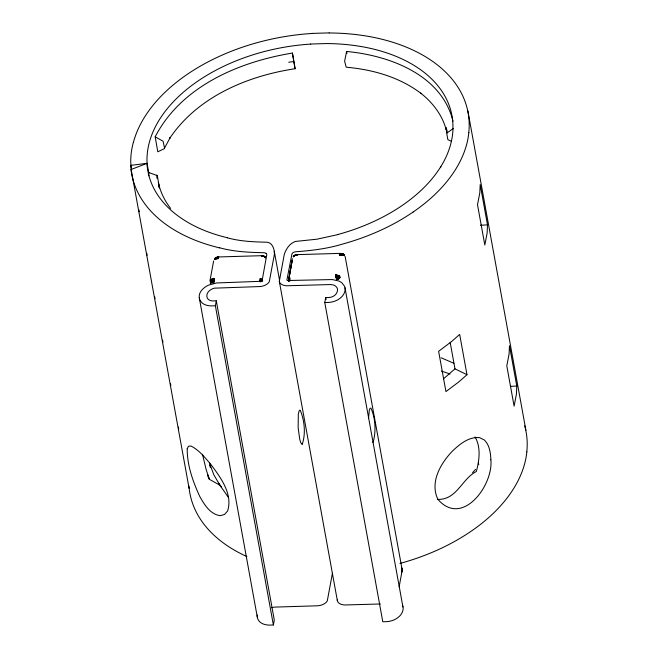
<?xml version="1.0" encoding="UTF-8"?>
<svg xmlns="http://www.w3.org/2000/svg" width="658" height="658" viewBox="0 0 658 658"><rect width="100%" height="100%" fill="white"/><g stroke="black" fill="none" stroke-linecap="round" stroke-linejoin="round"><path stroke-width="0.99" d="M214.146 281.369L214.138 282.307L213.2 280.382L214.434 278.663L214.146 281.369L212.756 281.279L211.473 282.932L214.195 280.448L212.526 280.119L212.156 278.992L214.434 278.663L213.389 281.353M260.872 281.056L260.017 280.218L262.188 281.172L260.009 281.024L260.897 281.772L260.987 278.984L260.149 278.655L260.042 281.846L261.596 281.106L261.777 278.885L262.197 280.76L261.637 279.971L262.665 280.826L261.777 278.885M288.878 278.087L288.508 281.246L288.533 279.189L289.356 277.487L288.484 281.196M288.763 281.484L289.759 280.144L289.898 277.775L288.319 280.629L292.185 260.494L289.487 275.587M401.66 572.419L402.112 570.001L401.701 568.413L401.948 571.703L399.143 586.804M345.137 256.464L401.906 568.372L401.75 571.884L401.775 569.022L401.841 570.774M368.57 418.003L369.286 410.321L370.002 408.396L370.882 408.026C375.512 418.184 376.154 431.311 373.185 442.069L372.741 442.258M289.759 280.144L289.133 280.218L289.767 279.337L288.426 280.283L289.249 278.153L289.158 280.941L289.791 280.974M402.104 570.437L402.054 570.922L401.701 568.413M288.467 279.987L288.426 280.505L288.706 279.732M213.76 279.51L213.653 280.44C215.084 279.42 212.18 278.507 211.308 279.337L212.23 281.122L214.434 278.663L210.593 280.423L211.276 281.739L213.208 282.29L213.11 283.253L212.427 282.192L212.756 281.279M340.638 254.983L339.553 254.202L339.388 254.959L342.728 255.444L342.209 253.873L340.063 253.379L297.564 254.63L294.702 255.246L293.221 256.579L296.33 254.753M289.175 278.827L289.816 278.548L288.451 280.958M402.054 570.922L402.079 570.108M437.619 499.422C456.981 499.957 461.628 479.016 476.326 471.523C479.361 460.329 481.097 447.284 475.035 436.896M332.43 573.217L327.306 600.803A8.71 5.494 -10.3 0 1 326.541 601.938A8.899 5.609 -10.3 0 1 325.759 602.72A9.302 5.864 -10.3 0 1 324.484 603.666L323.769 604.085A9.804 6.185 -10.3 0 1 322.173 604.809A10.01 6.317 -10.3 0 1 317.14 605.804L274.279 607.12L271.392 607.688M335.407 276.87L335.638 275.085L338.977 275.57L337.373 277.429L335.638 275.085L339.635 276.615L338.451 277.989L336.279 278.663L336.452 279.609L337.406 279.444L335.638 275.085L336.115 277.734L338.237 279.189L340.293 277.265L335.638 275.085L337.875 277.191L336.855 276.615L335.407 276.87L336.115 277.734L336.789 277.618M401.808 571.333L401.75 571.884L402.046 570.856M336.057 275.899L335.95 276.829L335.498 275.965L336.896 275.118M292.341 258.676L288.591 280.621M288.467 279.856L288.591 278.811M468.883 132.661L468.044 138.32A172.544 108.817 -10.3 0 1 464.49 151.307A170.488 107.525 -10.3 0 1 413.092 212.049M526.894 451.873L526.055 457.532A172.544 108.817 -10.3 0 1 522.501 470.519A170.496 107.525 -10.3 0 1 471.103 531.261A189.339 119.411 -10.3 0 1 456.52 540.366A170.924 107.797 -10.3 0 1 399.965 563.445M440.737 167.288L440.827 166.745M453.025 121.228C441.683 74.79 389.503 55.461 346.61 51.464L344.603 61.227L346.207 67.215C372.847 69.518 399.867 77.192 421.334 93.658L420.635 93.115C432.462 102.303 442.143 114.805 446.075 129.42M288.772 279.617L289.125 277.602M447.012 129.897L446.881 134.248L447.868 139.677L451.314 141.207M257.278 614.917A21.92 13.826 -10.3 0 0 257.229 616.094A20.76 13.094 -10.3 0 0 257.434 617.755A19.148 12.074 -10.3 0 0 257.739 618.791A18.21 11.482 -10.3 0 0 258.462 620.214A16.902 10.66 -10.3 0 0 259.458 621.489L259.852 621.876A15.521 9.788 -10.3 0 0 260.724 622.6A14.945 9.426 -10.3 0 0 262.238 623.513A14.41 9.089 -10.3 0 0 263.965 624.236A14.139 8.916 -10.3 0 0 269.541 625.1L273.383 624.993L215.372 305.789L216.285 300.813L213.258 300.903A6.522 4.112 -10.3 0 1 210.494 300.558A6.967 4.392 -10.3 0 1 209.334 300.064A7.402 4.672 -10.3 0 1 208.825 299.744A8.085 5.099 -10.3 0 1 208.15 299.168A9.015 5.683 -10.3 0 1 207.599 298.493A9.763 6.161 -10.3 0 1 207.311 297.984A10.602 6.687 -10.3 0 1 207.196 297.72A11.564 7.296 -10.3 0 1 207.007 297.145A12.609 7.954 -10.3 0 1 206.859 296.207L206.941 294.817A11.531 7.271 -10.3 0 1 207.55 293.049A10.882 6.868 -10.3 0 1 208.175 292.078A10.602 6.687 -10.3 0 1 210.502 289.915A9.681 6.111 -10.3 0 1 212.271 288.92A8.554 5.396 -10.3 0 1 213.381 288.475A7.378 4.655 -10.3 0 1 214.492 288.155L259.129 286.592A10.01 6.317 -10.3 0 0 264.171 285.597A9.804 6.185 -10.3 0 0 265.371 285.07A9.599 6.054 -10.3 0 0 266.482 284.453A9.302 5.864 -10.3 0 0 267.748 283.516A8.899 5.609 -10.3 0 0 268.53 282.726A8.71 5.494 -10.3 0 0 269.295 281.591L274.32 254.786C274.789 250.024 272.807 242.884 267.238 242.218C253.98 241.938 240.548 241.412 227.684 237.892M273.383 624.993L274.296 620.025L216.285 300.813M209.877 281.131L213.628 260.996M413.101 212.049A189.389 119.443 -10.3 0 1 398.509 221.162A170.932 107.805 -10.3 0 1 341.954 244.241C326.894 248.823 311.176 250.608 295.541 251.784A3.734 2.352 -10.3 0 0 293.55 252.368A3.783 2.385 -10.3 0 0 291.938 253.947L286.929 279.864L287.332 280.522L332.224 279.56L338.747 280.974A17.996 11.351 -10.3 0 1 340.449 281.871A18.613 11.737 -10.3 0 1 341.963 282.956L344.479 286.164A18.284 11.531 -10.3 0 1 344.998 287.801L403.148 608.173A18.416 11.614 -10.3 0 1 402.984 610.015L402.844 610.624A21.92 13.826 -10.3 0 1 402.211 612.384A20.76 13.094 -10.3 0 1 401.627 613.503A19.156 12.083 -10.3 0 1 400.533 615.074A17.733 11.186 -10.3 0 1 399.192 616.513L397.07 618.207A15.068 9.508 -10.3 0 1 395.261 619.293A14.427 9.097 -10.3 0 1 392.596 620.445A14.139 8.916 -10.3 0 1 386.633 621.645L382.791 621.769L324.781 302.557L325.718 297.589L328.745 297.498A6.522 4.112 -10.3 0 0 331.665 296.98A6.967 4.392 -10.3 0 0 333.022 296.413A7.402 4.672 -10.3 0 0 333.664 296.059A8.069 5.091 -10.3 0 0 334.272 295.656A8.924 5.634 -10.3 0 0 335.366 294.726A9.763 6.161 -10.3 0 0 335.613 294.463A10.824 6.827 -10.3 0 0 336.468 293.32A12.609 7.954 -10.3 0 0 336.97 292.366L337.406 290.968A11.531 7.271 -10.3 0 0 337.389 288.887A10.857 6.843 -10.3 0 0 336.551 287.159A10.429 6.58 -10.3 0 0 335.638 286.222A9.681 6.111 -10.3 0 0 334.223 285.325A8.554 5.396 -10.3 0 0 333.269 284.939L330.563 284.544L287.719 285.753A10.002 6.309 -10.3 0 1 283.376 285.169A9.804 6.185 -10.3 0 1 281.978 284.585A9.599 6.054 -10.3 0 1 281.089 284.026A9.302 5.864 -10.3 0 1 280.16 283.146A8.899 5.609 -10.3 0 1 279.543 282.134A8.71 5.494 -10.3 0 1 279.313 281.295L284.264 254.49C285.983 249.119 289.627 243.452 295.212 241.535A3.94 2.484 -10.3 0 1 295.993 241.387L317.049 239.175L337.735 234.643M295.088 68.728L292.423 53.059C238.895 61.844 181.263 86.313 155.173 136.831L157.805 151.792L164.196 148.724L170.192 137.555L169.739 138.303C197.507 96.899 247.268 75.909 295.088 68.728L292.423 53.059M216.655 257.344L218.176 258.536L217.37 258.01C213.792 258.462 218.086 255.896 218.176 258.536L215.906 258.857L218.176 258.536C219.813 256.102 216.186 257.327 215.906 258.857L215.051 259.211L216.005 258.504L218.176 258.536L217.913 257.048L215.75 257.689L214.895 258.438L216.153 257.591L214.385 259.68L215.75 257.903L218.851 256.949L261.349 255.699L263.85 256.061L265.347 257.007L263.126 255.839L262.287 255.715L262.254 256.349L261.522 255.896L261.703 256.332M133.253 142.564L131.978 148.239A172.544 108.817 -10.3 0 0 130.712 161.161L131.156 169.493L189.167 488.705L188.961 486.221M216.951 258.635L218.341 257.78M217.79 257.846L218.505 257.27L218.045 257.804M340.087 254.243L340.638 253.429L342.933 253.914L339.388 254.959L340.26 253.7L341.387 254.021L341.757 255.148L339.388 254.959L341.28 253.503L342.933 253.914M339.553 254.202L339.89 253.412L339.841 254.21M336.115 277.734L336.435 276.747M294.151 256.48L294.365 255.937L293.476 256.784L294.365 255.937M288.714 280.892L288.697 280.308M211.777 282.011L212.822 280.275L210.905 281.385L214.434 278.663L211.276 281.739L212.23 281.122M217.239 257.163L217.37 258.01M341.28 253.503L340.449 254.383M336.452 279.609L337.11 278.515M216.169 257.656L217.954 257.229L217.082 257.163M340.285 254.301L342.415 253.667L344.299 255.732L344.2 255.131L342.695 254.514L339.388 254.959L340.712 253.758L340.063 253.379M296.355 255.024L297.737 254.827L295.434 254.95L293.665 256.02M472.51 472.699L475.561 469.384M293.221 256.579L294.134 255.658M450.171 342.357L454.982 368.858L443.418 378.876M466.983 374.698L458.988 381.763L445.943 391.584L438.623 351.306L451.668 341.486L459.671 334.42L466.983 374.698L454.982 368.858M295.434 255.526L295.837 255.238L294.702 255.246M447.136 132.858L453.222 128.557M213.554 279.453L210.675 280.95L214.434 278.663M217.214 258.133L214.566 259.063L216.408 257.92L218.176 258.536M213.398 279.37L210.593 280.423L210.642 279.815L213.282 279.255M297.564 254.63L295.861 254.876M214.845 258.528L217.091 258.273M302.211 444.29C305.88 433.943 304.547 420.256 300.163 410.107L299.3 410.477L298.329 413.907L298.14 427.749L299.768 439.478L300.821 442.785L302.088 444.339M339.388 254.959L341.601 254.227L342.695 254.514M131.156 169.493L147.063 163.307L146.973 159.516A155.576 98.116 -10.3 0 1 148.108 147.836A155.461 98.05 -10.3 0 1 150.789 137.621A154.309 97.318 -10.3 0 1 310.708 44.102M215.199 258.709L217 258.446M341.296 253.593L344.299 255.732M213.217 279.124L211.308 279.337M288.714 62.263L293.484 61.556M218.851 256.949L217.913 257.048L217.559 257.92M338.977 275.57L336.748 275.48M480.373 225.25L487.496 224.871L487.126 233.055L484.823 245.006L477.511 204.728L479.814 192.786L480.184 184.602L487.496 224.871M510.682 386.345L516.785 386.024L516.415 394.208L514.112 406.159L506.792 365.881L509.095 353.938L509.465 345.754L516.785 386.024M311.867 33.41L329.14 32.9M310.708 44.028L326.335 43.568A154.309 97.318 -10.3 0 1 452.91 128.713M215.372 305.789L211.531 305.888A14.139 8.916 -10.3 0 1 205.354 304.819A14.402 9.08 -10.3 0 1 204.227 304.309A14.961 9.434 -10.3 0 1 202.713 303.387A15.521 9.788 -10.3 0 1 201.841 302.672L200.451 301.01A18.21 11.482 -10.3 0 1 199.942 300.073A19.14 12.066 -10.3 0 1 199.423 298.543A20.752 13.086 -10.3 0 1 199.218 296.881A21.928 13.826 -10.3 0 1 199.267 295.705L199.349 295.105A18.416 11.614 -10.3 0 1 199.884 293.246L200.451 292.062A18.284 11.531 -10.3 0 1 201.595 290.384L202.039 289.849A18.679 11.786 -10.3 0 1 203.034 288.829A18.868 11.902 -10.3 0 1 205.329 286.987A18.523 11.679 -10.3 0 1 208.635 285.103L216.457 282.973L261.481 281.279L262.106 280.695L266.761 254.802A3.816 2.41 -10.3 0 0 266.326 253.659L266.153 253.486M324.781 302.557L328.622 302.433A14.139 8.916 -10.3 0 0 334.585 301.232A14.41 9.089 -10.3 0 0 336.608 300.402A15.085 9.516 -10.3 0 0 339.059 299.003A15.8 9.969 -10.3 0 0 340.17 298.189L341.181 297.309A17.725 11.178 -10.3 0 0 342.522 295.861A19.148 12.074 -10.3 0 0 343.616 294.291A20.768 13.094 -10.3 0 0 344.438 292.596A21.92 13.826 -10.3 0 0 344.833 291.412L344.973 290.803A18.416 11.614 -10.3 0 0 345.137 288.961L345.006 287.801M380.414 603.978L345.73 604.957A10.01 6.317 -10.3 0 1 341.009 604.25A9.804 6.185 -10.3 0 1 339.676 603.616A9.599 6.054 -10.3 0 1 339.1 603.23A9.302 5.864 -10.3 0 1 338.171 602.358A8.899 5.609 -10.3 0 1 337.554 601.338A8.71 5.494 -10.3 0 1 337.324 600.507L279.313 281.295M336.838 275.307L338.006 275.274L336.855 276.615L337.373 277.429M340.556 254.49L342.769 254.942L340.63 254.63M340.655 254.794L342.728 255.444M264.064 256.456L265.692 257.952M261.522 255.896L263.85 256.061L264.985 256.801M340.638 253.429L342.415 253.667L344.2 255.131L343.287 254.292L343.937 254.63M261.349 255.699L263.167 256.546M219.838 247.836C234.182 251.775 249.152 252.417 263.94 252.713A3.734 2.352 -10.3 0 1 266.153 253.478M335.638 275.085L339.808 275.998L339.635 276.615L336.468 275.735M170.644 208.43C164.697 200.838 160.322 191.972 158.364 182.513L159.351 187.974L157.377 175.645L148.502 172.396L148.914 175.818M441.131 357.779L453.897 363.274M202.467 454.267L206.143 469.557L209.318 479.279L219.879 485.217L228.408 497.366M155.173 136.831L163.094 141.24L164.541 148.042M264.483 256.793L265.396 257.327L264.812 257.22L265.059 257.722M336.279 275.834L338.286 276.878L336.625 275.62M262.262 279.971L261.695 279.42L262.221 280.357M261.596 281.106L260.066 279.428L260.913 279.658L260.149 278.655M221.475 487.159L218.489 483.35L219.879 485.217M339.347 277.15L339.964 277.882L338.952 277.61L339.512 278.408L338.451 277.989L338.936 278.844L337.834 278.293L338.237 279.189M218.489 483.35L220.751 486.262M401.849 570.206L401.956 569.886M219.369 484.28L213.85 474.829L210.157 464.844M401.602 567.788L402.022 569.071M402.063 569.688L402.03 569.26M209.4 479.394L207.912 475.035L208.43 477.873M478.358 462.985L478.794 464.663M467.871 110.947L525.882 430.151M446.897 132.85L445.902 127.389L446.511 130.86M325.718 297.589L326.088 299.604M274.263 251.208L279.584 280.505M199.316 298.008L257.327 617.212M209.663 463.191L210.47 467.624L210.025 465.041M148.897 173.408L147.063 163.307L130.81 165.355L131.361 168.382M138.887 209.803L139.257 211.818M146.783 253.24L147.145 255.255M154.671 296.676L155.041 298.691M162.567 340.112L162.937 342.127M170.463 383.548L170.833 385.572M178.359 426.984L178.721 429.008M346.61 51.464L346.963 53.454M401.906 568.372L402.087 569.548L401.98 568.825M337.324 600.507L337.291 599.915M156.785 175.127L156.941 178.293M288.459 280.398L288.475 280.818M219.756 247.91A170.932 107.805 -10.3 0 1 131.016 169.616M133.36 142.564A170.751 107.69 -10.3 0 1 311.859 33.484M246.898 556.553A170.891 107.772 -10.3 0 1 189.282 489.519M337.694 234.552A154.63 97.524 -10.3 0 0 447.169 154.457A154.071 97.17 -10.3 0 0 448.666 150.608A155.576 98.116 -10.3 0 0 451.89 138.871A155.461 98.042 -10.3 0 0 453 128.705M227.643 237.801A154.63 97.524 -10.3 0 1 146.948 163.316M329.123 32.974A170.751 107.69 -10.3 0 1 468.776 132.669M441.395 371.104A154.285 97.302 -10.3 0 1 450.056 374.065M402.482 605.376A18.284 11.531 -10.3 0 1 403.009 607.005M524.722 425.866A170.751 107.69 -10.3 0 1 526.787 451.873M187.201 448.805C187.127 465.428 192.95 481.656 199.843 496.609C204.367 504.62 210.132 514.235 220.109 515.666L224.485 514.498L227.619 510.995C233.031 493.87 220.488 477.387 210.774 464.301C204.868 457.557 199.119 450.023 190.919 446.001L188.451 446.239L187.201 448.805M490.876 459.852C493.475 485.193 462.311 527.691 437.883 499.34C429.69 482.24 440.457 463.61 452.334 451.191C459.671 444.183 468.817 436.55 479.649 437.644L484.411 440.038C489.634 445.252 490.555 452.827 490.876 459.852M210.889 282.619L210.667 283.54L210.206 283.096L210.889 282.619M343.517 254.218L343.994 254.72L343.517 254.218"/></g></svg>
